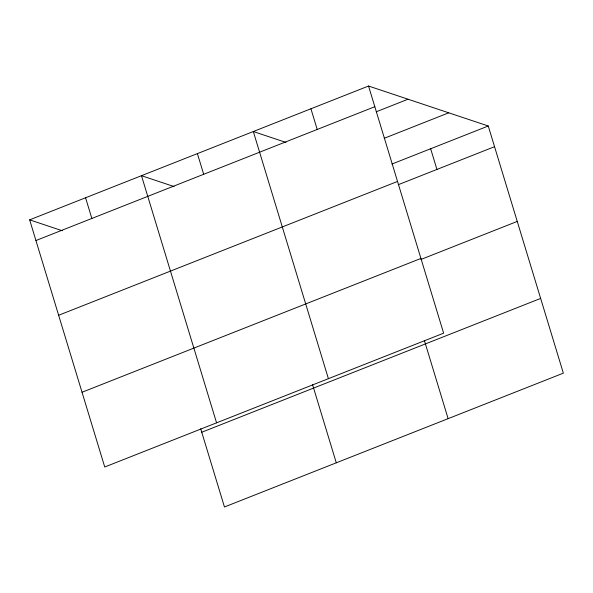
<?xml version="1.0" encoding="UTF-8"?>
<svg xmlns="http://www.w3.org/2000/svg" width="593" height="593" viewBox="0 0 593 593"><rect width="100%" height="100%" fill="white"/><g stroke="black" fill="none" stroke-linecap="round" stroke-linejoin="round"><path stroke-width="0.89" d="M368.542 86.029L443.631 333.177L104.739 466.995L29.65 219.847L368.542 86.029L488.261 126.005L563.35 373.153L224.458 506.971L200.693 428.739M35.936 240.536L374.82 106.71M376.229 111.781L408.043 99.216M384.264 138.28L448.753 112.811M391.958 164.031L488.261 126.005M58.64 315.268L397.525 181.443M398.244 184.719L494.547 146.686M82.034 392.262L420.919 258.444M420.948 259.452L517.252 221.419M201.753 432.238L540.646 298.42M285.952 142.424L253.315 131.527L328.403 378.675M174.12 186.587L141.482 175.691L216.571 422.839M29.65 219.847L62.287 230.751M430.651 148.754L436.937 169.435M424.358 340.419L448.13 418.651M310.925 108.778L317.211 129.459M312.526 384.583L336.298 462.814M197.402 153.609L203.688 174.29M85.57 197.773L91.848 218.454"/></g></svg>
